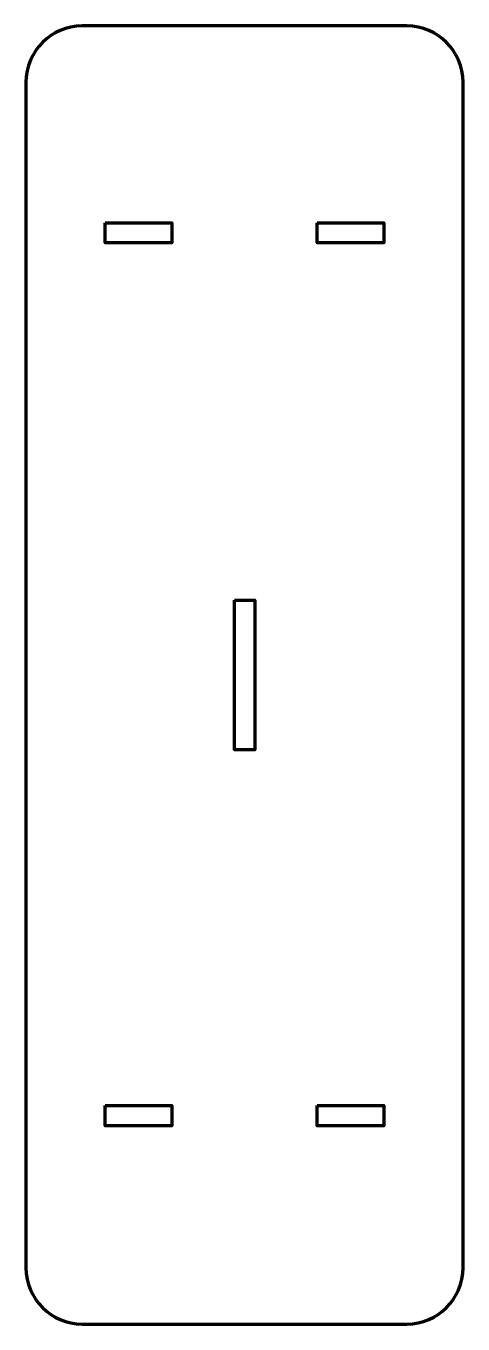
# Model space of a CAD drawing. Header units: inches. Extents: x 16.3 to 31.7, y -47 to -1.
import ezdxf

# ---------------------------------------------------------------- set-up
doc = ezdxf.new("R2010")
doc.units = ezdxf.units.IN
doc.header["$MEASUREMENT"] = 0
doc.layers.add('Outline', color=7, linetype='Continuous', lineweight=0)
doc.layers.add('Pocket', color=7, linetype='Continuous', lineweight=0)

msp = doc.modelspace()

# ---------------------------------------------------------------- linework, layer by layer
at = {"layer": 'Outline', "color": 18, "lineweight": 211, "true_color": 0x000000}
msp.add_open_spline([(29.759, -47), (29.759, -47), (18.241, -47), (18.241, -47), (17.141, -47), (16.25, -46.109), (16.25, -45.009), (16.25, -45.009), (16.25, -2.991), (16.25, -2.991), (16.25, -1.891), (17.141, -1), (18.241, -1), (18.241, -1), (29.759, -1), (29.759, -1), (30.859, -1), (31.75, -1.891), (31.75, -2.991), (31.75, -2.991), (31.75, -45.009), (31.75, -45.009), (31.75, -46.109), (30.859, -47), (29.759, -47)], degree=3, knots=[0, 0, 0, 0, 1, 1, 1, 2, 2, 2, 3, 3, 3, 4, 4, 4, 5, 5, 5, 6, 6, 6, 7, 7, 7, 8, 8, 8, 8], dxfattribs=at)
at = {"layer": 'Pocket', "color": 18, "lineweight": 211, "true_color": 0x000000}
for points in [[(19.064, -7.973), (21.426, -7.973), (21.426, -8.689), (19.064, -8.689)], [(26.574, -7.973), (28.936, -7.973), (28.936, -8.689), (26.574, -8.689)], [(23.649, -21.343), (24.369, -21.343), (24.369, -26.657), (23.649, -26.657)], [(19.064, -39.255), (21.426, -39.255), (21.426, -39.972), (19.064, -39.972)], [(26.574, -39.255), (28.936, -39.255), (28.936, -39.972), (26.574, -39.972)]]:
    msp.add_lwpolyline(points, close=True, dxfattribs=at)

doc.saveas('drawing.dxf')
